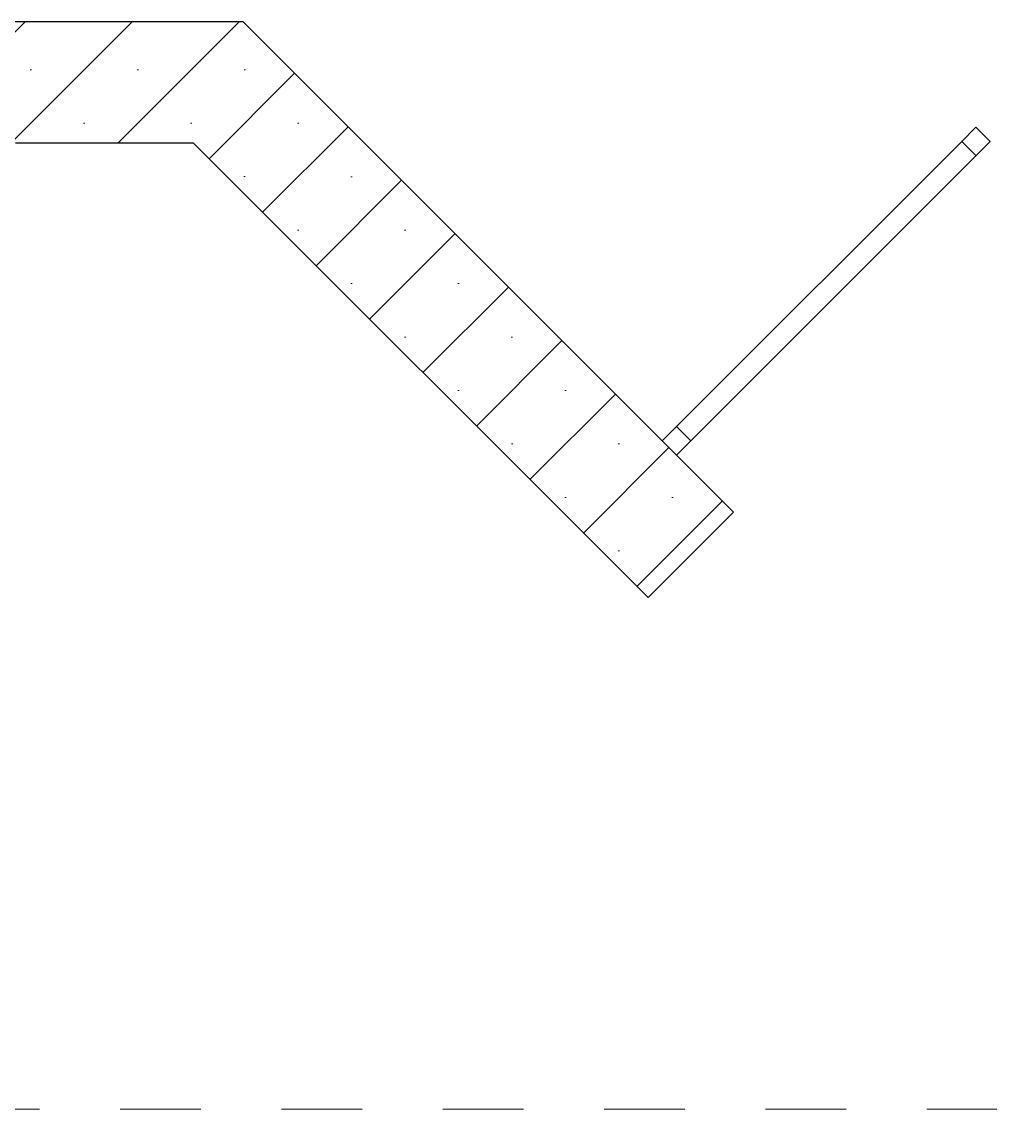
# Model space of a CAD drawing. Header units: millimetres. Extents: x 1 to 121, y 0 to 90.
# Drawn here: x 49.35 to 50.551, y 10.224 to 11.572 of the extents above; entities that cross this region are included whole.
import ezdxf

# ---------------------------------------------------------------- set-up
doc = ezdxf.new("R2010")
doc.units = ezdxf.units.MM
doc.linetypes.add('DASHED2', pattern=[0.375, 0.25, -0.125])
doc.linetypes.add('HIDDEN2', pattern=[0.1875, 0.125, -0.0625])
for name, color, linetype, lineweight in [('ArchiCAD Windows_Pen_No__3', 150, 'Continuous', 0), ('proyecciones', 1, 'DASHED2', 5), ('TABIQUERIA DE DRYWALL', 221, 'Continuous', 30), ('texturas 1', 251, 'Continuous', 5)]:
    doc.layers.add(name, color=color, linetype=linetype, lineweight=lineweight)

msp = doc.modelspace()

# ---------------------------------------------------------------- hatches: boundary and pattern name
at = {"layer": 'texturas 1'}
h = msp.add_hatch(dxfattribs=at)
h.set_pattern_fill('SACNCR', color=256)
h.set_pattern_definition([(45, (-110.93088, 77.73742), (-0.06629126, 0.06629126), []), (45, (-110.86459, 77.73742), (-0.06629126, 0.06629126), [0, -0.09375])])
h.paths.add_polyline_path([(47.257, 11.5297), (47.151, 11.4237), (47.151, 11.4236), (47.7166, 10.858), (47.8227, 10.964)])
h.paths.add_polyline_path([(49.3246, 11.572), (49.3246, 11.4397), (49.3423, 11.422), (49.5626, 11.422), (50.1267, 10.8579), (50.2327, 10.964), (49.6247, 11.572)])
h.paths.add_polyline_path([(48.124, 11.572), (48.124, 11.4405), (48.1425, 11.422), (48.3523, 11.422), (48.918, 10.8564), (49.0241, 10.9624), (48.4145, 11.572)])

# ---------------------------------------------------------------- linework, layer by layer
at = {"layer": 'ArchiCAD Windows_Pen_No__3', "linetype": 'Continuous'}
for p, q in [((50.5333, 11.4413), (50.5156, 11.4236)), ((50.5509, 11.4236), (50.5333, 11.4413)), ((50.5509, 11.4236), (50.162, 11.0347)), ((50.5156, 11.4236), (50.162, 11.0701)), ((50.5156, 11.4236), (50.5333, 11.406)), ((50.162, 11.0701), (50.1444, 11.0524)), ((50.1797, 11.0524), (50.162, 11.0701)), ((50.162, 11.0347), (50.1444, 11.0524)), ((50.162, 11.0347), (50.1797, 11.0524))]:
    msp.add_line(p, q, dxfattribs=at)
at = {"layer": 'proyecciones', "linetype": 'HIDDEN2', "ltscale": 0.5}
msp.add_lwpolyline([(60.9724, 11.4235), (60.9724, 10.2235), (27.126, 10.2235), (27.126, 11.4235)], dxfattribs=at)
at = {"layer": 'TABIQUERIA DE DRYWALL'}
for points in [[(49.6247, 11.572), (49.3246, 11.572)], [(50.2327, 10.964), (49.6247, 11.572)], [(49.3423, 11.422), (49.5626, 11.422)], [(49.5626, 11.422), (50.1267, 10.8579)], [(50.1267, 10.8579), (50.2327, 10.964)]]:
    msp.add_lwpolyline(points, dxfattribs=at)

doc.saveas('drawing.dxf')
